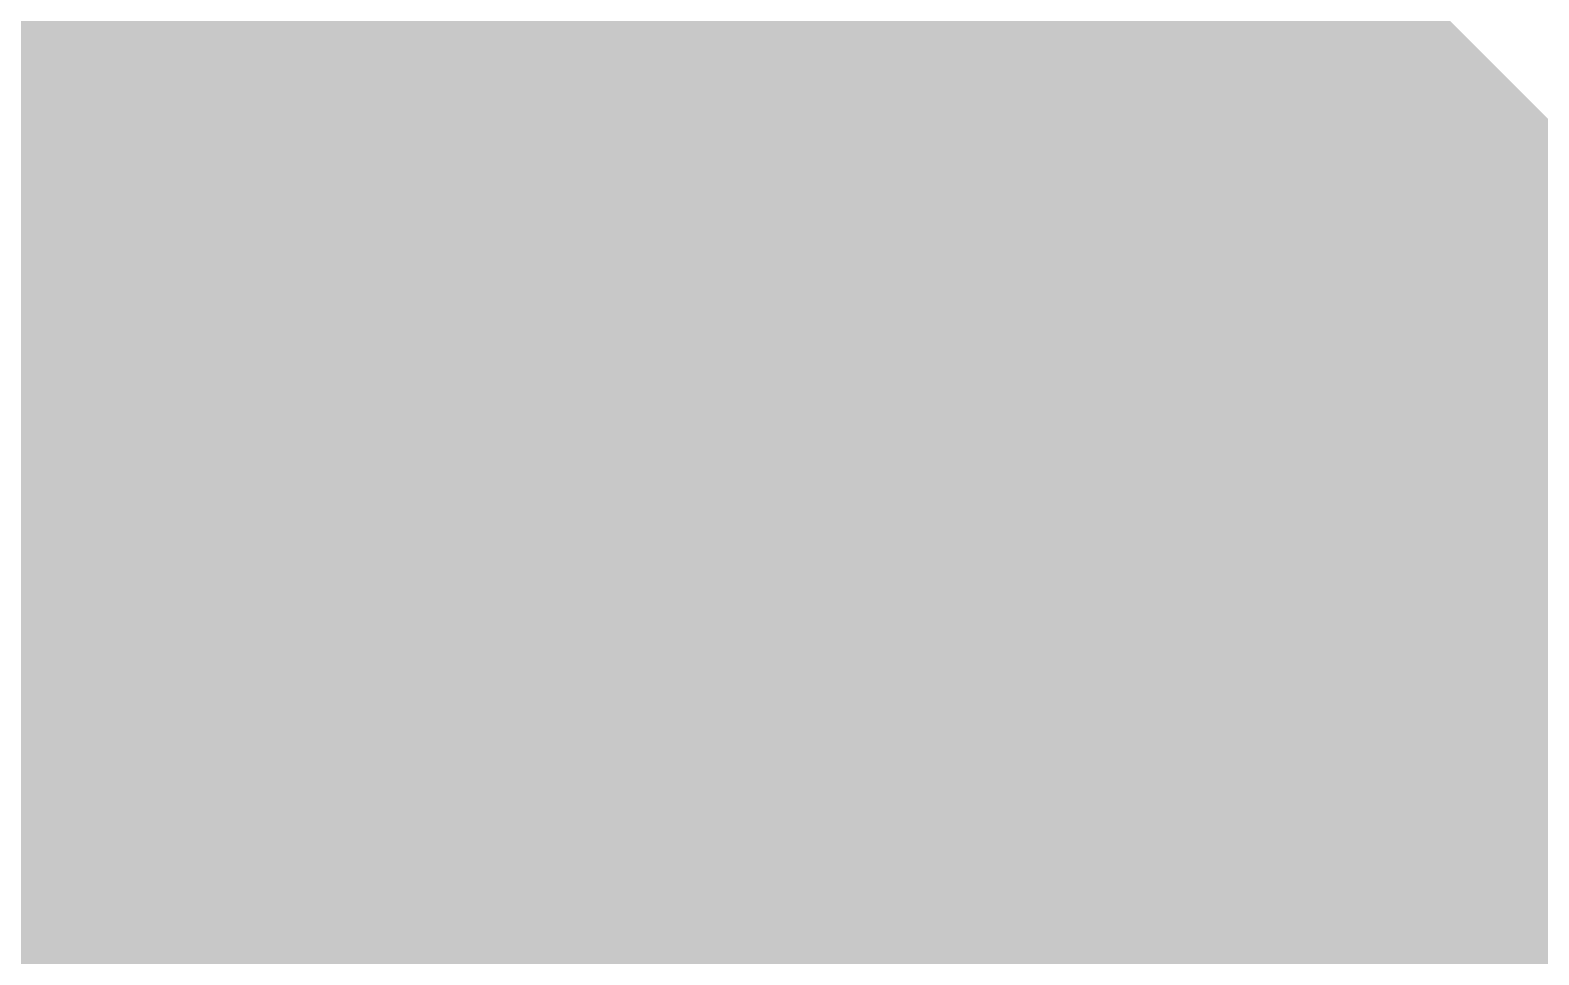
# Model space of a CAD drawing. Header units: inches. Extents: x 68 to 568, y 3 to 460.
# Drawn here: x 170.31 to 175.58, y 322.61 to 325.84 of the extents above; entities that cross this region are included whole.
import ezdxf

# ---------------------------------------------------------------- set-up
doc = ezdxf.new("R2010")
doc.units = ezdxf.units.IN
for name, color, linetype in [('Bottom Layer', 5, 'Continuous'), ('Top Layer', 1, 'Continuous'), ('Top Overlay', 2, 'Continuous'), ('Top Paste', 8, 'Continuous'), ('Top Solder', 216, 'Continuous')]:
    doc.layers.add(name, color=color, linetype=linetype)
doc.styles.add('Arial', font='', dxfattribs={"height": 0.2})
doc.styles.get('Arial').set_extended_font_data('Arial')

# ---------------------------------------------------------------- blocks, each defined once
blk = doc.blocks.new('TO_263_471')
at = {"layer": 'Top Layer'}
blk.add_hatch(color=1, dxfattribs=at).paths.add_polyline_path([(-5.715, 9.78), (5.715, 9.78), (5.715, 0.89), (-5.715, 0.89)])
at = {"layer": 'Top Paste'}
blk.add_hatch(color=8, dxfattribs=at).paths.add_polyline_path([(-5.715, 9.78), (5.715, 9.78), (5.715, 0.89), (-5.715, 0.89)])
at = {"layer": 'Top Solder'}
blk.add_hatch(color=216, dxfattribs=at).paths.add_polyline_path([(-5.8166, 9.8816), (5.8166, 9.8816), (5.8166, 0.7884), (-5.8166, 0.7884)])

msp = doc.modelspace()

# ---------------------------------------------------------------- hatches: boundary and pattern name
at = {"layer": 'Bottom Layer'}
h = msp.add_hatch(color=5, dxfattribs=at)
h.paths.add_polyline_path([(181.102, 320.04), (181.102, 291.8639), (181.096, 291.855), (181.051, 291.846), (170.7136, 291.846), (170.6711, 291.8545), (170.6626, 291.897), (170.6626, 292.7869), (170.6742, 292.7985), (170.7805, 292.9827), (170.8356, 293.1882), (170.8356, 293.401), (170.7805, 293.6065), (170.6742, 293.7907), (170.6626, 293.8023), (170.6626, 296.9702), (170.6626, 296.9702), (170.6626, 302.7984), (170.6626, 302.7984), (170.6626, 313.2703), (170.6626, 313.69), (170.5109, 313.8417), (170.5109, 313.8417), (170.5109, 313.8417), (170.5109, 313.8417), (169.7863, 314.5663), (168.91, 315.4426), (139.5477, 315.4426), (139.5477, 328.1934), (172.9486, 328.1934)])
h.paths.add_polyline_path([(150.537, 325.3269), (150.1929, 325.3269), (149.8554, 325.2598), (149.5375, 325.1281), (149.2513, 324.9369), (149.008, 324.6936), (148.8168, 324.4075), (148.6851, 324.0895), (148.618, 323.752), (148.618, 323.58), (148.618, 323.4079), (148.6851, 323.0704), (148.8168, 322.7525), (149.008, 322.4663), (149.2513, 322.223), (149.5375, 322.0318), (149.8554, 321.9001), (150.1929, 321.833), (150.537, 321.833), (150.8745, 321.9001), (151.1924, 322.0318), (151.4786, 322.223), (151.7219, 322.4663), (151.9131, 322.7525), (152.0448, 323.0704), (152.1119, 323.4079), (152.1119, 323.58), (152.1119, 323.752), (152.0448, 324.0895), (151.9131, 324.4075), (151.7219, 324.6936), (151.4786, 324.9369), (151.1924, 325.1281), (150.8745, 325.2598)], flags=0)
at = {"layer": 'Top Layer'}
h = msp.add_hatch(color=1, dxfattribs=at)
h.paths.add_polyline_path([(174.8282, 325.7804), (174.8282, 322.3076), (177.3428, 322.3076), (177.3428, 314.7568), (164.8899, 314.7568), (164.8899, 314.95), (164.3719, 314.95), (164.3719, 314.7568), (160.401, 314.7568), (160.401, 303.3509), (157.3543, 300.3042), (136.2964, 300.3042), (136.2964, 325.7807), (174.8282, 325.7807)])
h.paths.add_polyline_path([(150.537, 325.3269), (150.1929, 325.3269), (149.8554, 325.2598), (149.5375, 325.1281), (149.2513, 324.9369), (149.008, 324.6936), (148.8168, 324.4075), (148.6851, 324.0895), (148.618, 323.752), (148.618, 323.58), (148.618, 323.4079), (148.6851, 323.0704), (148.8168, 322.7525), (149.008, 322.4663), (149.2513, 322.223), (149.5375, 322.0318), (149.8554, 321.9001), (150.1929, 321.833), (150.537, 321.833), (150.8745, 321.9001), (151.1924, 322.0318), (151.4786, 322.223), (151.7219, 322.4663), (151.9131, 322.7525), (152.0448, 323.0704), (152.1119, 323.4079), (152.1119, 323.58), (152.1119, 323.752), (152.0448, 324.0895), (151.9131, 324.4075), (151.7219, 324.6936), (151.4786, 324.9369), (151.1924, 325.1281), (150.8745, 325.2598)], flags=0)
h.paths.add_polyline_path([(150.537, 320.3269), (150.1929, 320.3269), (149.8554, 320.2598), (149.5375, 320.1281), (149.2513, 319.9369), (149.008, 319.6936), (148.8168, 319.4075), (148.6851, 319.0895), (148.618, 318.752), (148.618, 318.58), (148.618, 318.4079), (148.6851, 318.0704), (148.8168, 317.7525), (149.008, 317.4663), (149.2513, 317.223), (149.5375, 317.0318), (149.8554, 316.9001), (150.1929, 316.833), (150.537, 316.833), (150.8745, 316.9001), (151.1924, 317.0318), (151.4786, 317.223), (151.7219, 317.4663), (151.9131, 317.7525), (152.0448, 318.0704), (152.1119, 318.4079), (152.1119, 318.58), (152.1119, 318.752), (152.0448, 319.0895), (151.9131, 319.4075), (151.7219, 319.6936), (151.4786, 319.9369), (151.1924, 320.1281), (150.8745, 320.2598)], flags=0)
h.paths.add_polyline_path([(152.0448, 315.6812), (142.9766, 315.6812), (142.7784, 315.6417), (142.6704, 315.5696), (142.5702, 315.5696), (142.5702, 315.4694), (142.4981, 315.3614), (142.4586, 315.1632), (142.4586, 310.1848), (142.4586, 307.2638), (142.4981, 307.0656), (142.5702, 306.9576), (142.5702, 306.832), (142.7085, 306.832), (142.7784, 306.7853), (142.9766, 306.7458), (148.6916, 306.7458), (148.8898, 306.7853), (148.9597, 306.832), (152.4508, 306.832), (152.4508, 309.8781), (152.5233, 309.9866), (152.5627, 310.1848), (152.5627, 315.1632), (152.5233, 315.3614), (152.4508, 315.4699), (152.4508, 315.5696), (152.3509, 315.5696), (152.243, 315.6417)], flags=0)

# ---------------------------------------------------------------- block references
msp.add_blockref('TO_263_471', (164.7553, 315.8931))

# ---------------------------------------------------------------- texts
at = {"layer": 'Top Overlay', "style": 'Arial'}
for s, p in [('D29', (172.0551, 324.4668)), ('R105', (172.0551, 322.7792))]:
    msp.add_text(s, height=1.016, dxfattribs=at).set_placement(p)

doc.saveas('drawing.dxf')
